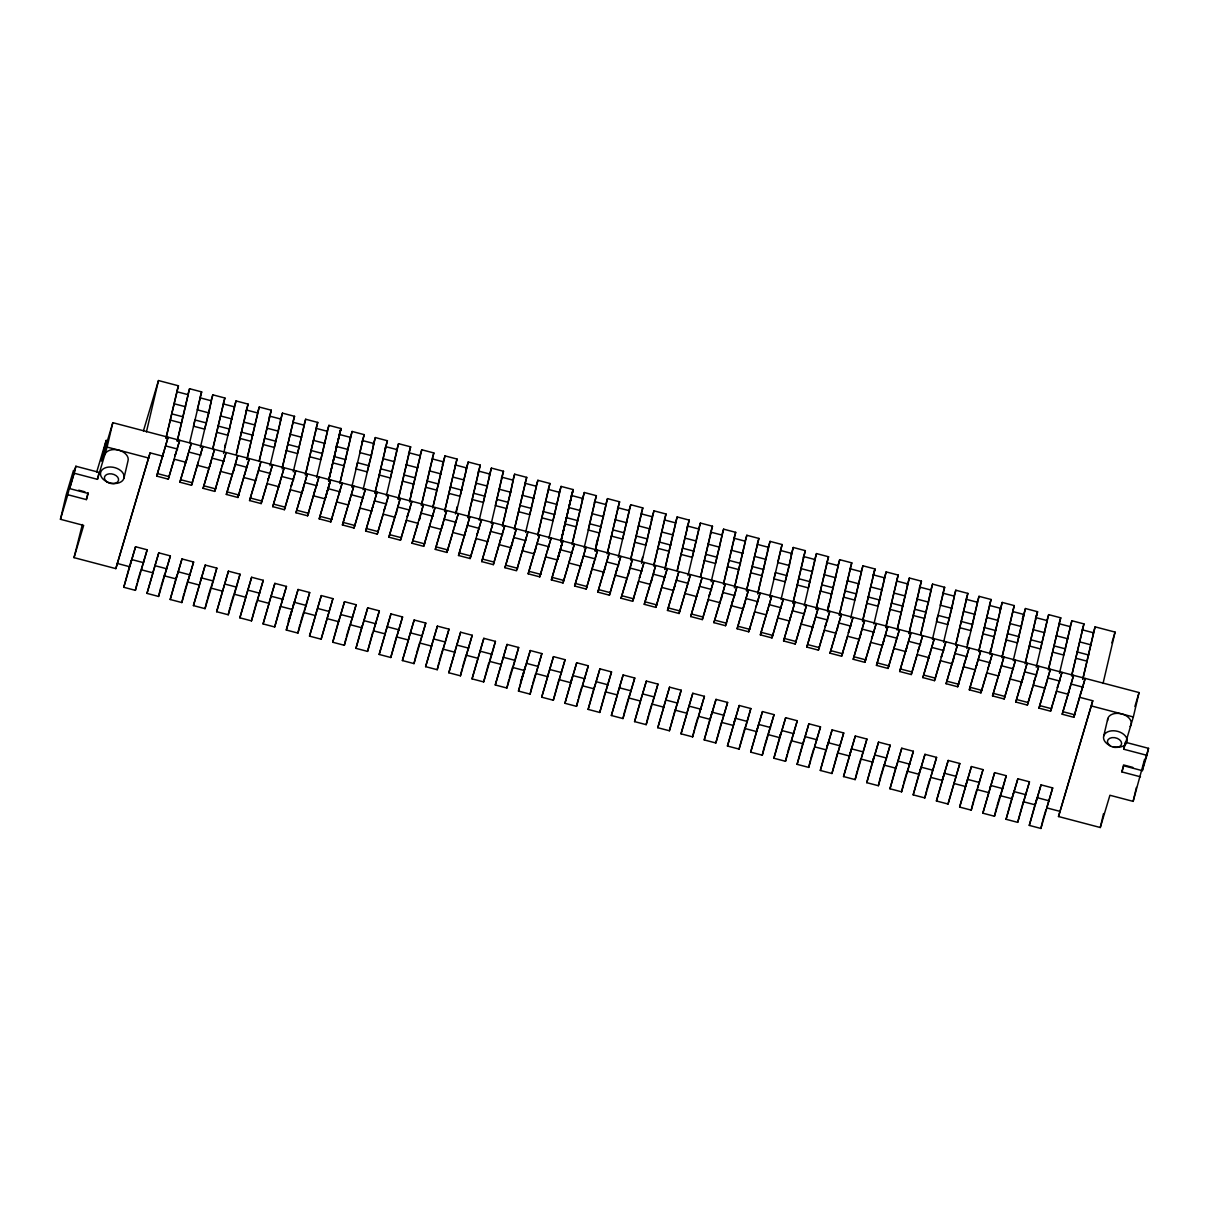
<?xml version="1.0" encoding="UTF-8"?>
<svg xmlns="http://www.w3.org/2000/svg" width="1209" height="1209" viewBox="0 0 1209 1209"><rect width="100%" height="100%" fill="white"/><g stroke="black" fill="none" stroke-linecap="round" stroke-linejoin="round"><path stroke-width="1.5" d="M246.832 459.586L257.698 412.979L246.545 410.047L236.541 453.012M303.58 426.278L305.681 419.251L317.755 422.425L305.529 474.563M409.775 500.496L420.218 455.733L409.08 452.801L398.214 499.393M466.115 469.016L468.215 461.989L480.29 465.163L468.064 517.301M489.328 475.122L491.428 468.095L503.503 471.268L491.277 523.406M535.768 487.333L537.869 480.305L549.944 483.479L537.718 535.617M589.599 523.739L588.239 530.01L599.377 532.942L605.966 504.576L594.828 501.644L589.599 523.739L601.221 526.792M634.665 542.221L645.818 545.153L652.407 516.787L641.269 513.855L630.826 558.634M698.817 528.318L700.404 523.044L712.479 526.232L700.661 576.602M722.045 534.423L723.617 529.164L735.692 532.338L723.466 584.461M791.17 554.493L793.27 547.481L805.345 550.654L793.119 602.777M953.705 597.231L955.805 590.219L967.88 593.392L955.654 645.515M177.164 441.27L188.045 394.663L176.892 391.731L165.996 437.87M208.87 412.889L211.258 400.768L200.12 397.837L197.263 409.836L208.87 412.889L204.669 429.135L193.516 426.203L194.891 419.946L206.497 422.999M212.829 448.312L224.889 398.003L212.814 394.829L211.243 400.088M216.743 432.308L227.881 435.24L234.47 406.874L223.333 403.942L212.89 448.72M257.668 412.299L259.255 407.04L271.315 410.214L263.169 444.519L274.322 447.451L280.911 419.085L269.773 416.153L259.27 460.523M282.483 466.629L294.543 416.319L282.468 413.146L280.367 420.173M286.397 450.625L297.535 453.556L304.139 425.19L292.986 422.258L282.12 468.865M309.61 456.73L320.763 459.662L327.352 431.296L316.214 428.379L305.333 474.971M340.122 482.179L350.565 437.401L339.427 434.484L328.561 481.076M371.405 455.627L373.793 443.507L362.64 440.59L359.798 452.574L371.405 455.627L367.188 471.873L356.05 468.941L357.426 462.684L369.032 465.737M374.971 492.819L387.409 440.741L375.334 437.567L373.249 444.595M379.263 475.046L390.416 477.978L397.005 449.612L385.867 446.695L374.986 493.287M433.003 506.616L443.446 461.838L432.293 458.906L421.397 505.03M444.625 511.135L457.062 459.057L445.003 455.884L442.373 464.664M448.917 493.378L460.07 496.294L466.659 467.943L455.521 465.012L444.64 511.603M472.145 499.483L483.283 502.4L489.887 474.049L478.734 471.117L467.868 517.709M510.712 492.259L513.1 480.154L501.947 477.223L495.358 505.589L506.511 508.505L510.712 492.259L499.105 489.207M514.278 529.451L526.731 477.374L514.656 474.2L512.556 481.227M518.585 511.694L529.723 514.626L536.312 486.26L525.174 483.328L514.732 528.106M541.798 517.8L552.936 520.731L559.54 492.365L548.387 489.433L537.945 534.212M572.31 543.249L582.753 498.471L571.615 495.539L560.931 541.723M607.145 553.873L619.597 501.811L607.523 498.622L605.951 503.896M611.452 536.116L622.605 539.048L629.194 510.682L618.041 507.75L607.598 552.528M664.754 569.484L675.635 522.893L664.482 519.961L653.585 566.084M677.191 570.421L689.251 520.127L677.176 516.938L675.604 522.212M681.105 554.432L692.258 557.364L698.847 528.998L687.694 526.066L677.252 570.844M704.333 560.538L715.471 563.47L722.06 535.103L710.922 532.172L700.479 576.95M734.407 587.801L745.288 541.209L734.135 538.277L723.692 583.055M746.467 590.506L758.904 538.443L746.83 535.27L744.744 542.282M757.635 593.906L768.501 547.314L757.363 544.382L746.482 590.989M789.341 565.525L791.714 553.42L780.576 550.488L777.719 562.472L789.341 565.525L785.125 581.786L773.987 578.854L775.347 572.582L786.968 575.635M797.199 584.96L808.337 587.891L814.942 559.525L803.789 556.593L792.923 603.2M816.12 608.822L828.558 556.76L816.483 553.586L814.398 560.598M827.712 610.409L838.154 565.631L827.016 562.699L816.135 609.306M837.61 566.704L839.711 559.691L851.786 562.865L843.64 597.17L854.778 600.102L861.382 571.736L850.229 568.804L839.333 614.928M862.546 621.033L874.999 568.971L862.924 565.797L860.823 572.809M866.853 603.276L878.006 606.208L884.595 577.842L873.442 574.91L862.576 621.517M885.774 627.139L898.227 575.076L886.152 571.902L884.051 578.915M897.365 628.725L907.808 583.947L896.67 581.015L885.789 627.622M908.987 633.244L921.439 581.181L909.364 578.008L907.264 585.02M920.593 634.831L931.036 590.052L919.883 587.121L909.017 633.728M951.861 608.263L954.249 596.158L943.111 593.226L940.254 605.21L951.861 608.263L947.66 624.524L936.507 621.592L937.882 615.321L949.488 618.373M959.734 627.698L970.872 630.63L977.461 602.263L966.323 599.332L955.881 644.11M978.64 651.56L991.093 599.498L979.018 596.324L976.917 603.336M990.247 653.147L1000.689 608.369L989.536 605.437L979.094 650.215M999.616 611.195L1002.231 602.43L1014.306 605.603L1006.16 639.909L1017.313 642.84L1023.902 614.474L1012.764 611.542L1001.868 657.666M1025.081 663.786L1037.534 611.709L1025.459 608.535L1022.315 619.053M1029.388 646.014L1040.526 648.946L1047.115 620.58L1035.977 617.648L1025.534 662.426M1048.294 669.892L1060.746 617.814L1048.671 614.64L1046.571 621.653M1052.601 652.119L1063.754 655.051L1070.343 626.685L1059.19 623.753L1048.747 668.532M1071.522 675.997L1083.974 623.92L1071.899 620.746L1070.313 626.005M1082.69 679.398L1093.556 632.791L1082.418 629.859L1071.975 674.637M328.531 480.608L340.983 428.53L328.908 425.356L326.808 432.384M560.719 541.662L573.157 489.585L561.082 486.411L558.996 493.438M328.727 480.547L340.983 428.53L338.883 435.557M560.916 541.617L573.157 489.585L571.056 496.612M60.45 519.296L66.178 494.889L73.522 470.316L67.795 494.723L60.45 519.296L83.663 525.401L74.021 557.636L115.822 568.623L150.097 452.861L162.641 456.156L168.051 437.31L156.671 476.104L168.278 479.157L179.657 440.363L175.063 455.717L175.471 453.979M69.638 488.587L75.865 466.251L99.078 472.356L97.445 479.338L74.217 473.233L69.638 488.587L88.212 493.468L86.368 499.604L67.795 494.723M74.217 473.233L75.865 466.251M86.368 499.604L88 492.637M74.021 557.636L82.363 524.51M97.445 479.338L107.087 447.088L112.815 422.682L1139.059 692.561L1133.332 716.967L1123.69 749.217L1146.918 755.323L1148.55 748.341L1125.337 742.235L1123.69 749.217M123.922 478.311A12.014 8.01 13.2 0 0 108.493 467.082A12.014 8.01 13.2 0 0 104.518 480.381A12.014 8.01 13.2 0 0 123.922 478.311L128.003 460.871A12.014 8.01 13.2 0 0 118.694 450.141A12.014 8.01 13.2 0 0 104.79 454.765M146.425 431.915L158.485 380.548L178.448 385.792L166.026 438.338M115.822 568.623L150.097 452.861M117.046 563.394L129.59 566.704L135.559 546.74L147.166 549.793L135.378 590.34L123.771 587.287L129.892 564.92M135.378 590.34L137.01 583.358M177.36 440.862L189.586 388.724L201.661 391.897L189.677 442.615M147.166 549.793L141.196 569.756L152.802 572.809L158.772 552.845L170.378 555.898L158.591 596.445L146.984 593.392L152.969 572.824M179.884 482.21L191.264 443.416L179.884 482.21L191.506 485.277L202.885 446.469L200.331 455.007M158.591 596.445L160.646 587.725M200.392 447.375L212.814 394.829M191.506 485.277L198.291 461.823M170.378 555.898L164.409 575.862L176.015 578.915L181.985 558.951L193.606 562.004L181.818 602.55L170.197 599.498L176.846 575.424M203.112 488.33L214.492 449.521L203.112 488.33L214.718 491.383L226.098 452.574L222.018 466.221M181.818 602.55L183.859 593.831M224.587 447.451L225.448 443.794M223.605 453.481L236.027 400.935L248.102 404.108L236.284 454.478M214.718 491.383L221.504 467.928M193.425 605.603L205.213 565.056L216.819 568.109L213.298 581.015L205.031 608.656L193.425 605.603L205.213 565.056M244.717 474.034L249.311 458.679L237.931 497.488L226.325 494.436L233.987 469.364M226.325 494.436L237.705 455.627L233.579 471.102M205.031 608.656L207.071 599.936M247.029 459.178L259.255 407.04M237.931 497.488L245.125 472.296M216.638 611.709L228.425 571.162L240.032 574.215L236.511 587.121L228.244 614.761L216.638 611.709L228.425 571.162M259.33 460.931L263.169 444.519M268.353 478.401L267.945 480.139L272.539 464.785L261.159 503.594L249.553 500.541L260.917 461.732L257.26 475.485M228.244 614.761L229.891 607.779M270.045 465.692L282.468 413.146M240.032 574.215L234.062 594.178L245.684 597.231L251.638 577.267L263.26 580.32L251.472 620.867L239.866 617.814L245.835 597.246M272.766 506.647L284.145 467.838L272.766 506.647L284.372 509.699L295.752 470.89L291.157 486.245L291.565 484.507M251.472 620.867L256.58 601.916M293.258 471.797L305.681 419.251M263.26 580.32L257.29 600.284L268.897 603.336L274.866 583.373L286.473 586.425L274.685 626.972L263.078 623.92L269.048 603.351M295.978 512.752L307.358 473.943L295.978 512.752L307.6 515.805L318.964 476.996L314.385 492.35M274.685 626.972L280.307 606.313M316.682 477.495L328.908 425.356M307.6 515.805L314.793 490.612M286.291 630.025L298.079 589.478L309.685 592.531L306.164 605.437L297.898 633.078L286.291 630.025L298.079 589.478M335.966 447.617L336.827 443.975M338.112 496.748L342.192 483.101L330.813 521.91L319.206 518.857L330.586 480.049L325.221 498.516M297.898 633.078L299.953 624.358M339.895 483.6L352.121 431.462L364.196 434.636L351.774 487.182M330.813 521.91L337.598 498.456M303.716 612.495L315.337 615.547L321.307 595.584L332.913 598.636L321.126 639.183L309.519 636.13L315.489 615.562M342.419 524.963L353.799 486.154L342.419 524.963L354.025 528.016L365.405 489.207L360.811 504.561L361.219 502.823M321.126 639.183L332.913 598.636M363.108 489.705L375.334 437.567M326.944 618.6L338.55 621.653L344.52 601.689L356.126 604.742L344.338 645.289L332.732 642.236L338.852 619.869M365.632 531.068L377.012 492.259L365.632 531.068L377.253 534.121L388.618 495.312L384.039 510.666L384.447 508.929M344.338 645.289L345.97 638.307M386.336 495.811L398.562 443.673L410.637 446.846L398.411 498.985M356.126 604.742L350.157 624.705L361.763 627.758L367.732 607.795L379.354 610.847L367.566 651.394L355.945 648.341L362.08 625.975M407.66 515.034L407.252 516.772L411.846 501.418L400.466 540.227L388.86 537.174L396.522 512.102M388.86 537.174L400.239 498.365L396.114 513.84M367.566 651.394L372.659 632.443M410.758 494.466L411.619 490.809M409.549 501.916L421.775 449.778L433.85 452.952L421.427 505.498M379.354 610.847L373.385 630.811L384.991 633.864L390.96 613.9L402.567 616.953L390.779 657.5L379.173 654.447L385.142 633.879M419.735 518.208L419.327 519.946L423.452 504.47L412.073 543.279L423.679 546.332L435.059 507.523L430.978 521.17M390.779 657.5L396.401 636.841M432.762 508.022L445.003 455.884M423.679 546.332L430.464 522.877M402.567 616.953L396.597 636.916L408.204 639.969L414.173 620.005L425.78 623.058L413.992 663.605L402.385 660.552L408.929 638.292M435.3 549.385L446.665 510.576L435.3 549.385L446.907 552.437L458.287 513.629L454.206 527.275M413.992 663.605L416.047 654.885M455.491 513.991L457.198 506.677M456.216 512.722L468.215 461.989M453.692 528.983L452.876 532.474L464.483 535.527L469.893 516.681L458.513 555.49L470.12 558.543L481.499 519.734L476.905 535.088L477.313 533.35M419.81 643.022L431.417 646.074L437.386 626.111L449.007 629.164L437.22 669.71L425.613 666.658L432.142 644.397M437.22 669.71L438.852 662.728M479.202 520.233L491.428 468.095M449.007 629.164L443.038 649.127L454.644 652.18L460.614 632.216L472.22 635.269L460.433 675.816L448.826 672.763L455.37 650.502M481.726 561.596L493.106 522.787L481.726 561.596L493.332 564.648L504.712 525.839L500.133 541.194M460.433 675.816L462.065 668.834M502.657 524.933L506.511 508.505M502.43 526.338L514.656 474.2M493.332 564.648L500.541 539.456M472.039 678.869L483.827 638.322L495.433 641.375L491.912 654.281L483.645 681.921L472.039 678.869L483.827 638.322M504.954 567.701L516.334 528.892L504.954 567.701L516.56 570.754L527.94 531.945L523.346 547.299M483.645 681.921L488.753 662.97M525.643 532.444L537.869 480.305M517.059 569.091L523.754 545.561M495.267 684.974L507.055 644.427L518.661 647.48L515.14 660.386L506.873 688.027L495.267 684.974L507.055 644.427M528.167 573.807L539.546 534.998L528.167 573.807L539.773 576.859L551.153 538.05L547.072 551.697M506.873 688.027L508.913 679.307M548.856 538.549L561.082 486.411M539.773 576.859L546.559 553.405M523.89 672.204L520.52 682.36L530.267 650.533L541.874 653.585L530.086 694.132L518.48 691.08L525.114 667.005M561.172 540.317L566.386 517.633L577.993 520.686M551.38 579.912L562.759 541.103L551.38 579.912L563.001 582.965L574.366 544.156L570.285 557.802M545.743 556.896L557.349 559.948L559.042 554.84L557.409 559.571M530.086 694.132L532.126 685.412M572.084 544.654L584.31 492.516L596.385 495.69L584.159 547.828M569.787 559.51L568.971 563.001L580.577 566.054L585.987 547.209L574.607 586.017L586.214 589.07L597.594 550.261L592.999 565.616M535.904 673.549L547.511 676.602L553.48 656.638L565.087 659.691L553.314 700.238L541.692 697.185L547.677 676.617M553.314 700.238L558.921 679.579M596.082 545.138L597.367 539.652M595.1 551.168L599.377 532.942M595.296 550.76L607.523 498.622M586.214 589.07L593.407 563.878M565.087 659.691L559.132 679.654L570.739 682.707L576.708 662.744L588.315 665.796L576.527 706.343L564.92 703.29L572.628 676.194M570.739 682.707L571.555 679.216M597.82 592.123L609.2 553.314L597.82 592.123L609.427 595.176L620.806 556.367L616.212 571.721M576.527 706.343L578.159 699.376M618.313 557.273L630.75 504.727L642.81 507.916L630.584 560.039M609.427 595.176L616.62 569.983M588.315 665.796L582.345 685.76L593.951 688.813L599.921 668.849L611.527 671.902L599.74 712.449L588.133 709.396L594.254 687.029M639.848 576.088L639.44 577.826L644.034 562.472L632.655 601.281L621.048 598.228L628.695 573.157M621.048 598.228L632.413 559.419L628.287 574.91M599.74 712.449L605.361 691.79M641.662 561.006L642.523 557.349M641.541 563.379L653.963 510.833L666.038 514.021L654.039 564.739M611.527 671.902L605.558 691.865L617.164 694.918L623.134 674.954L634.755 678.007L622.967 718.554L611.361 715.501L617.331 694.933M663.167 582.239L667.247 568.593L655.867 607.386L644.261 604.334L651.923 579.262M644.261 604.334L655.641 565.525L651.515 581.015M622.967 718.554L625.008 709.834M664.95 569.076L677.176 516.938M655.867 607.386L662.653 583.932M634.755 678.007L628.786 697.971L640.392 701.024L646.362 681.06L657.968 684.113L646.18 724.659L634.574 721.607L639.984 702.731M667.474 610.439L678.853 571.645L667.474 610.439L679.08 613.492L690.46 574.698L679.08 613.492M646.18 724.659L648.22 715.94M687.981 575.59L700.404 523.044M651.999 704.076L663.605 707.129L669.574 687.165L681.181 690.218L669.393 730.765L657.787 727.712L663.771 707.144M690.702 616.545L702.066 577.751L690.702 616.545L702.308 619.597L713.688 580.804L709.094 596.143L709.502 594.405M669.393 730.765L675.015 710.106M711.194 581.695L723.617 529.164M681.181 690.218L675.211 710.182L686.833 713.234L692.802 693.271L704.409 696.324L692.621 736.87L681.015 733.818L686.984 713.25M732.306 602.263L736.901 586.909L725.521 625.703L713.914 622.65L721.577 597.578M713.914 622.65L725.294 583.856L721.168 599.332M692.621 736.87L694.253 729.904M734.604 587.393L746.83 535.27M725.521 625.703L732.714 600.51M704.409 696.324L698.439 716.287L710.046 719.34L716.015 699.376L727.622 702.429L715.834 742.976L704.227 739.923L710.348 717.557M737.127 628.756L748.507 589.962L737.127 628.756L748.749 631.808L760.113 593.014L756.033 606.661M715.834 742.976L721.456 722.317M757.831 593.498L770.057 541.375L782.132 544.549L769.71 597.095M727.44 746.029L739.228 705.482L750.834 708.534L747.313 721.441L739.062 749.081L727.44 746.029L739.228 705.482M760.355 634.861L771.735 596.067L760.355 634.861L771.962 637.914L783.341 599.12L779.261 612.767M739.062 749.081L744.668 728.423M781.044 599.604L793.27 547.481M771.962 637.914L778.747 614.474M750.834 708.534L744.88 728.498L756.486 731.551L762.456 711.587L774.062 714.64L762.274 755.187L750.668 752.134L758.904 723.526M783.568 640.966L794.948 602.173L783.568 640.966L795.174 644.019L806.554 605.225L801.144 624.056L812.75 627.108L818.161 608.278L806.796 647.072L818.402 650.125L829.782 611.331L825.188 626.685L825.596 624.932M762.274 755.187L764.315 746.467M804.257 605.709L816.483 553.586M779.699 737.656L785.669 717.693L797.275 720.745L785.487 761.292L773.881 758.239L780.515 734.165L779.699 737.656L768.093 734.604M785.487 761.292L787.135 754.325M827.833 608.021L828.694 604.364M827.485 611.814L839.711 559.691M797.275 720.745L791.306 740.709L802.912 743.762L808.881 723.798L820.503 726.851L808.715 767.398L797.094 764.345L803.229 741.978M839.363 615.411L843.64 597.17M830.009 653.177L841.388 614.384L830.009 653.177L841.615 656.23L852.995 617.436L848.401 632.791L848.809 631.038M808.715 767.398L810.347 760.431M850.698 617.92L862.924 565.797M820.503 726.851L814.534 746.814L826.14 749.867L832.109 729.904L843.716 732.956L831.928 773.503L820.322 770.45L825.928 749.792M853.222 659.283L864.601 620.489L853.222 659.283L864.828 662.336L876.208 623.542L871.613 638.896L872.037 637.143M831.928 773.503L837.55 752.844M873.926 624.025L886.152 571.902M843.716 732.956L837.746 752.92L849.353 755.973L855.322 736.009L866.929 739.062L855.141 779.609L843.534 776.556L851.786 747.948M849.353 755.973L850.169 752.482M876.449 665.388L887.814 626.594L876.449 665.388L888.056 668.441L899.436 629.647L895.355 643.294M855.141 779.609L857.196 770.889M897.138 630.131L909.364 578.008M888.056 668.441L894.841 645.001M872.581 762.078L878.55 742.114L890.156 745.167L878.369 785.714L866.762 782.661L873.397 758.587L872.581 762.078L860.959 759.025M899.662 671.494L911.042 632.7L899.662 671.494L911.269 674.546L922.648 635.753L918.054 651.107L918.462 649.354M878.369 785.714L880.409 776.994M920.774 634.483L932.577 584.113L944.652 587.287L932.426 639.41M890.156 745.167L884.187 765.131L895.793 768.183L901.763 748.22L913.369 751.273L901.582 791.819L889.975 788.767L896.096 766.4M922.875 677.599L934.255 638.805L922.875 677.599L934.497 680.652L945.861 641.858L941.282 657.212L941.69 655.459M901.582 791.819L903.214 784.853M943.579 642.342L955.805 590.219M913.369 751.273L907.4 771.236L919.006 774.289L924.976 754.325L936.582 757.378L924.809 797.925L913.188 794.872L919.324 772.506M946.103 683.705L957.483 644.911L946.103 683.705L957.709 686.757L969.089 647.964L964.495 663.318M924.809 797.925L926.442 790.958M967.14 644.669L968.862 637.355M966.792 648.447L979.018 596.324M957.709 686.757L964.903 661.565M936.582 757.378L930.613 777.342L942.234 780.394L948.204 760.446L959.81 763.499L948.022 804.03L936.416 800.978L944.652 772.37M942.234 780.394L943.05 776.919M969.316 689.81L980.695 651.016L969.316 689.81L980.922 692.863L992.302 654.069L987.708 669.423L988.116 667.67M948.022 804.03L959.81 763.499M989.929 652.603L990.791 648.946M990.005 654.553L1002.231 602.43M953.841 783.447L965.447 786.5L971.416 766.551L983.023 769.604L971.235 810.136L959.629 807.083L967.88 778.475M1002.321 656.321L1006.16 639.909M992.529 695.916L1003.908 657.122L992.529 695.916L1004.15 698.968L1015.53 660.174L1011.434 673.821M971.235 810.136L973.29 801.431M1013.233 660.658L1025.459 608.535M1010.936 675.529L1010.119 679.005L1021.726 682.057L1027.136 663.227L1015.756 702.021L1027.363 705.074L1038.743 666.28L1034.148 681.634M982.841 813.189L994.629 772.657L1006.251 775.71L1002.714 788.616L994.463 816.241L982.841 813.189L994.629 772.657M994.463 816.241L996.503 807.536M1036.249 667.187L1048.671 614.64M1034.556 679.881L1033.332 685.11L1044.939 688.163L1050.349 669.333L1038.969 708.126L1050.576 711.179L1061.955 672.385L1057.361 687.74L1057.784 685.987M1006.251 775.71L1000.281 795.658L1011.888 798.711L1017.857 778.762L1029.464 781.815L1017.676 822.347L1006.069 819.294L1012.19 796.927M1017.676 822.347L1023.298 801.688M1059.477 673.292L1071.899 620.746M1029.464 781.815L1023.494 801.763L1035.1 804.816L1041.07 784.868L1052.676 787.92L1040.889 828.452L1029.282 825.399L1035.418 803.048M1062.197 714.232L1073.562 675.438L1062.197 714.232L1073.804 717.285L1085.183 678.491L1080.589 693.845M1040.889 828.452L1042.536 821.485M1082.886 678.974L1095.112 626.851L1115.076 632.095L1103.031 683.478M1073.804 717.285L1080.997 692.092M1144.575 759.373L1133.135 801.371L1109.922 795.265L1100.281 827.515L1058.495 816.528L1092.77 700.752L1079.773 697.336M1058.495 816.528L1092.77 700.752M1103.741 735.964L1107.822 718.539M1100.281 827.515L1103.545 813.566M1140.48 776.813L1121.907 771.931L1123.554 764.949L1132.833 767.398M1133.135 801.371L1136.415 787.437M1121.907 771.931L1123.75 765.781L1142.324 770.662L1143.956 763.695M162.308 457.334L163.457 452.665M185.536 463.44L187.546 457.153M209.127 467.989L210.774 463.259M278.402 487.862L280.428 481.575M301.63 493.967L303.64 487.68M348.056 506.178L348.827 503.065M371.284 512.284L372.04 509.17M441.315 529.043L442.947 524.313M464.15 536.705L464.921 533.592M510.591 548.916L512.616 542.629M534.197 553.465L535.829 548.735M603.457 573.338L605.482 567.051M673.504 590.098L675.136 585.368M742.779 609.971L744.789 603.684M812.433 628.287L813.189 625.189M858.874 640.498L860.884 634.211M882.464 645.062L884.096 640.317M905.692 651.167L907.324 646.422M928.527 658.829L929.283 655.716M951.74 664.935L953.765 658.633M998.558 675.589L1000.191 670.844M1021.393 683.251L1023.419 676.949M1067.834 695.462L1068.983 690.792M873.442 574.91L874.999 568.971L872.898 575.983M1035.977 617.648L1037.534 611.709L1035.433 618.721M558.634 556.578L562.759 541.103L557.349 559.948M123.771 587.287L135.559 546.74M146.984 593.392L158.772 552.845M170.197 599.498L181.985 558.951M239.866 617.814L251.638 577.267M263.078 623.92L274.866 583.373M309.519 636.13L321.307 595.584M332.732 642.236L344.52 601.689M355.945 648.341L367.732 607.795M379.173 654.447L390.96 613.9M402.385 660.552L414.173 620.005M425.613 666.658L437.386 626.111M448.826 672.763L460.614 632.216M518.48 691.08L530.267 650.533M541.692 697.185L553.48 656.638M564.92 703.29L576.708 662.744M588.133 709.396L599.921 668.849M611.361 715.501L623.134 674.954M634.574 721.607L646.362 681.06M657.787 727.712L669.574 687.165M681.015 733.818L692.802 693.271M704.227 739.923L716.015 699.376M750.668 752.134L762.456 711.587M773.881 758.239L785.669 717.693M797.094 764.345L808.881 723.798M820.322 770.45L832.109 729.904M843.534 776.556L855.322 736.009M866.762 782.661L878.55 742.114M889.975 788.767L901.763 748.22M913.188 794.872L924.976 754.325M936.416 800.978L948.204 760.446M959.629 807.083L971.416 766.551M1006.069 819.294L1017.857 778.762M1029.282 825.399L1041.07 784.868M340.983 428.53L336.57 446.469L348.177 449.521M573.157 489.585L568.759 507.523L580.365 510.576M96.66 472.16L106.241 440.152L101.329 461.067L112.815 422.682M143.433 430.872L158.485 380.548M176.877 391.051L178.448 385.792M156.671 476.104L162.641 456.156M188.015 393.983L189.586 388.724M137.418 581.62L140.486 571.389M168.278 479.157L174.247 459.208L185.854 462.261M200.09 397.156L201.661 391.897M161.145 586.017L164.726 574.079M223.317 403.262L224.889 398.003M234.455 406.194L236.027 400.935M184.373 592.123L187.939 580.184M193.606 562.004L187.637 581.967L199.243 585.02M246.001 411.136L248.102 404.108M207.585 598.228L210.653 587.997M216.819 568.109L210.85 588.073L222.456 591.125M269.229 417.241L271.315 410.214M249.553 500.541L256.792 477.207M230.299 606.041L233.352 595.81M261.159 503.594L267.129 483.63L278.735 486.683M292.971 421.593L294.543 416.319M284.372 509.699L290.341 489.736L301.948 492.788M316.184 427.699L317.755 422.425M286.473 586.425L280.503 606.389L292.11 609.442L288.346 621.305L291.717 611.149M319.206 518.857L330.586 480.049L325.176 498.894L313.554 495.841M350.021 438.489L352.121 431.462M300.467 622.65L303.519 612.419M304.215 610.832L309.685 592.531M362.096 441.663L364.196 434.636M354.025 528.016L359.995 508.052L371.601 511.105M385.308 447.768L387.409 440.741M384.991 449.612L385.867 446.695M396.461 450.7L398.562 443.673M346.394 636.569L349.446 626.338M377.253 534.121L383.223 514.157L394.829 517.21M408.536 453.874L410.637 446.846M419.674 456.806L421.775 449.778M400.466 540.227L406.436 520.263L418.042 523.316L412.073 543.279M432.278 458.226L433.85 452.952M442.57 464.755L443.446 461.838M454.977 466.085L457.062 459.057M416.546 653.177L419.614 642.946M420.309 641.359L425.78 623.058M446.907 552.437L452.378 534.136M478.19 472.19L480.29 465.163M458.513 555.49L464.483 535.527M439.26 660.991L442.826 649.052M470.12 558.543L476.089 538.579L487.695 541.632M501.403 478.296L503.503 471.268M462.473 667.096L466.054 655.157M472.22 635.269L466.251 655.233L477.857 658.285M524.63 484.401L526.731 477.374M495.433 641.375L489.464 661.338L501.085 664.391M548.372 488.753L549.944 483.479M509.427 677.599L512.48 667.368M513.19 665.781L518.661 647.48M582.209 499.544L584.31 492.516M532.64 683.705L535.708 673.473M536.403 671.887L541.874 653.585M563.001 582.965L568.472 564.663M594.284 502.717L596.385 495.69M574.607 586.017L580.577 566.054M617.497 508.823L619.597 501.811M628.65 511.755L630.75 504.727M578.567 697.623L581.635 687.392M641.238 513.175L642.81 507.916M651.334 519.613L653.963 510.833M651.53 519.704L652.407 516.787M632.655 601.281L638.624 581.317L650.23 584.37M664.466 519.281L666.038 514.021M625.521 708.126L629.088 696.188M687.15 527.139L689.251 520.127M648.734 714.232L651.802 704.001M652.497 702.414L657.968 684.113M710.378 533.245L712.479 526.232M702.308 619.597L708.278 599.634L719.884 602.687M733.591 539.35L735.692 532.338M694.661 728.15L697.729 717.919M757.333 543.702L758.904 538.443M767.428 550.14L770.057 541.375M727.622 702.429L721.652 722.393L733.259 725.445M748.749 631.808L754.718 611.845L766.325 614.897M780.561 549.808L782.132 544.549M803.244 557.666L805.345 550.654M764.829 744.759L774.062 714.64M795.174 644.019L800.645 625.718M826.472 563.772L828.558 556.76M806.796 647.072L812.75 627.108M787.543 752.572L790.595 742.341M818.402 650.125L824.372 630.161L835.978 633.214M849.685 569.877L851.786 562.865M810.755 758.678L813.808 748.447M841.615 656.23L847.585 636.266L859.191 639.319M864.828 662.336L870.797 642.372L882.419 645.425M896.64 580.335L898.227 575.076M857.695 769.196L860.763 758.95M861.458 757.363L866.929 739.062M919.339 588.194L921.439 581.181M930.477 591.125L932.577 584.113M880.923 775.301L883.975 765.055M911.269 674.546L916.739 656.245M942.552 594.299L944.652 587.287M903.622 783.1L907.203 771.161M934.497 680.652L940.451 660.688L952.072 663.741M965.779 600.405L967.88 593.392M926.85 789.205L929.902 778.974M989.521 604.757L991.093 599.498M999.813 611.286L1000.689 608.369M980.922 692.863L986.892 672.899L998.498 675.952M1012.734 610.862L1014.306 605.603M1022.602 618.857L1023.464 615.94M973.789 799.723L976.857 789.477M977.552 787.89L983.023 769.604M1004.15 698.968L1009.621 680.682M1015.756 702.021L1021.726 682.057M997.017 805.829L1000.07 795.582M1027.363 705.074L1032.834 686.788M1058.646 624.826L1060.746 617.814M1038.969 708.126L1044.939 688.163M1050.576 711.179L1056.545 691.216L1068.167 694.268M1081.874 630.932L1083.974 623.92M1093.012 633.864L1095.112 626.851M1042.944 819.747L1045.997 809.501M1052.676 787.92L1046.707 807.869L1059.719 811.299M1111.857 642.886L1115.076 632.095M1134.888 706.524L1139.059 692.561M1144.47 761.987L1148.55 748.341M1142.324 770.662L1146.918 755.323M130.406 563.213L131.479 560.175M200.588 580.018L201.661 576.98M292.926 605.951L294.543 601.402M710.862 715.849L712.479 711.315M734.075 721.954L735.692 717.421M826.956 746.376L828.558 741.842M919.822 770.813L920.895 767.775M990.02 787.603L991.093 784.581M1013.233 793.709L1014.306 790.686M1035.917 801.34L1036.99 798.303M349.205 501.508L350.081 499.891M372.417 507.614L373.294 505.997M465.299 532.036L466.175 530.419M581.393 562.563L582.27 560.946M697.487 593.09L698.349 591.473M767.141 611.422L768.017 609.789M790.354 617.527L791.23 615.895M813.581 623.632L814.443 622M836.794 629.738L837.671 628.106M929.661 654.16L930.537 652.528M976.101 666.371L976.978 664.738M1045.755 684.687L1046.631 683.07M174.051 403.73L185.657 406.783M220.476 415.941L232.098 418.994M243.704 422.047L255.311 425.1M266.917 428.152L278.523 431.205M290.145 434.258L301.751 437.31M313.358 440.363L324.964 443.416M383.011 458.679L394.618 461.732M406.224 464.785L417.846 467.838M429.452 470.89L441.058 473.943M452.665 476.996L464.271 480.049M475.893 483.101L487.499 486.154M522.318 495.312L533.925 498.365M545.546 501.418L557.153 504.47M591.972 513.629L603.593 516.681M615.2 519.734L626.806 522.787M638.412 525.839L650.019 528.892M661.64 531.945L673.247 534.998M684.853 538.05L696.46 541.103M708.066 544.156L719.672 547.209M731.294 550.261L742.9 553.314M754.507 556.367L766.113 559.419M800.947 568.578L812.554 571.63M824.16 574.683L835.767 577.736M847.373 580.788L858.994 583.841M870.601 586.894L882.207 589.947M893.814 592.999L905.42 596.052M917.042 599.105L928.648 602.158M963.467 611.316L975.089 614.368M986.695 617.421L998.302 620.489M1009.908 623.542L1021.514 626.594M1033.121 629.647L1044.742 632.7M1056.349 635.753L1067.955 638.805M1079.561 641.858L1091.168 644.911M171.678 413.841L183.284 416.893M218.119 426.052L229.725 429.104M241.332 432.157L252.938 435.21M264.544 438.262L276.151 441.315M287.772 444.368L299.379 447.421M310.985 450.473L322.591 453.526M345.819 459.632L334.198 456.579L332.838 462.835L343.976 465.767M380.639 468.79L392.245 471.842M403.851 474.895L415.473 477.948M427.079 481.001L438.686 484.053M450.292 487.106L461.898 490.159M473.52 493.212L485.126 496.264M496.733 499.317L508.339 502.37M519.946 505.422L531.567 508.475M543.173 511.528L554.78 514.581M612.827 529.844L624.433 532.897M636.04 535.95L647.646 539.002M659.268 542.055L670.874 545.108M682.481 548.161L694.087 551.213M705.693 554.266L717.315 557.319M728.921 560.371L740.528 563.424M752.134 566.477L763.74 569.53M798.575 578.688L810.181 581.741M821.788 584.793L833.394 587.846M845.015 590.899L856.622 593.951M868.228 597.004L879.835 600.057M891.441 603.11L903.047 606.162M914.669 609.215L926.275 612.268M961.095 621.426L972.716 624.494M984.322 627.547L995.929 630.599M1007.535 633.652L1019.142 636.705M1030.763 639.757L1042.37 642.81M1053.976 645.863L1065.582 648.916M1077.189 651.968L1088.795 655.021M170.303 420.097L181.441 423.029M239.956 438.414L251.109 441.345M402.491 481.152L413.629 484.084M425.704 487.272L436.857 490.189M565.011 523.905L576.164 526.837M657.892 548.327L669.03 551.259M727.546 566.643L738.684 569.575M750.759 572.749L761.912 575.68M820.412 591.065L831.565 593.997M890.081 609.381L901.219 612.313M913.294 615.487L924.432 618.419M982.947 633.803L994.085 636.735M1075.814 658.225L1086.967 661.157M166.011 446.03L177.617 449.083M189.224 452.136L200.83 455.188M212.436 458.241L224.058 461.294M235.664 464.347L247.271 467.399M258.877 470.452L270.484 473.505M282.105 476.558L293.711 479.61M305.318 482.663L316.924 485.716M328.531 488.768L340.137 491.821M351.759 494.874L363.365 497.927M374.971 500.979L386.578 504.032M398.184 507.085L409.806 510.138M421.412 513.19L433.018 516.243M444.625 519.296L456.231 522.348M467.853 525.401L479.459 528.454M491.066 531.507L502.672 534.559M514.278 537.612L525.885 540.665M537.506 543.718L549.113 546.77M560.719 549.823L572.325 552.876M583.932 555.928L595.553 558.981M607.16 562.034L618.766 565.087M630.373 568.139L641.979 571.192M653.585 574.245L665.207 577.298M676.813 580.35L688.42 583.403M700.026 586.456L711.633 589.508M723.254 592.561L734.86 595.614M746.467 598.667L758.073 601.719M769.68 604.772L781.301 607.825M792.908 610.877L804.514 613.93M816.12 616.983L827.727 620.036M839.333 623.088L850.955 626.141M862.561 629.194L874.167 632.247M885.774 635.299L897.38 638.352M909.002 641.405L920.608 644.457M932.215 647.51L943.821 650.563M955.427 653.616L967.034 656.683M978.655 659.736L990.262 662.789M1001.868 665.842L1013.474 668.894M1025.081 671.947L1036.702 675M1048.309 678.053L1059.915 681.105M1071.522 684.158L1083.128 687.211M197.475 465.314L209.081 468.367M220.688 471.419L232.294 474.472M243.901 477.525L255.522 480.577M336.782 501.947L348.388 504.999M429.648 526.368L441.255 529.421M499.302 544.685L510.923 547.737M522.53 550.79L534.136 553.843M592.183 569.107L603.79 572.159M615.396 575.212L627.003 578.265M661.837 587.423L673.443 590.476M685.05 593.528L696.671 596.581M731.49 605.739L743.097 608.792M777.931 617.95L789.537 621.003M894.025 648.477L905.632 651.53M917.238 654.583L928.844 657.636M963.679 666.794L975.285 669.846M107.087 447.088L148.873 458.09M1091.546 705.98L1133.332 716.967M157.744 473.671L169.351 476.724M180.957 479.777L192.563 482.829M204.185 485.882L215.791 488.935M227.398 491.987L239.004 495.04M250.611 498.093L262.232 501.146M273.838 504.198L285.445 507.251M297.051 510.304L308.658 513.357M320.264 516.409L331.886 519.462M343.492 522.515L355.098 525.567M366.705 528.62L378.311 531.673M389.933 534.726L401.539 537.778M413.146 540.831L424.752 543.884M436.358 546.936L447.965 549.989M459.586 553.042L471.193 556.095M482.799 559.147L494.405 562.2M506.012 565.253L517.633 568.306M529.24 571.358L540.846 574.411M552.453 577.464L564.059 580.516M575.68 583.569L587.287 586.622M598.893 589.675L610.5 592.727M622.106 595.78L633.712 598.833M645.334 601.886L656.94 604.938M668.547 607.991L680.153 611.044M691.76 614.096L703.381 617.149M714.987 620.202L726.594 623.255M738.2 626.307L749.807 629.36M761.413 632.413L773.035 635.466M784.641 638.518L796.247 641.571M807.854 644.624L819.46 647.676M831.082 650.729L842.688 653.782M854.295 656.835L865.901 659.887M877.507 662.94L889.129 665.993M900.735 669.045L912.342 672.098M923.948 675.151L935.554 678.204M947.161 681.256L958.782 684.309M970.389 687.362L981.995 690.415M993.602 693.467L1005.208 696.52M1016.829 699.573L1028.436 702.625M1040.042 705.678L1051.649 708.731M1063.255 711.784L1074.877 714.836M78.721 490.189L84.917 491.821M132.038 559.646L143.644 562.699M155.251 565.752L166.857 568.804M178.464 571.857L190.07 574.91M201.691 577.962L213.298 581.015M224.904 584.068L236.511 587.121M248.117 590.173L259.739 593.226M271.345 596.279L282.951 599.332M294.558 602.384L306.164 605.437M317.786 608.49L329.392 611.542M340.998 614.595L352.605 617.648M364.211 620.701L375.818 623.753M387.439 626.806L399.046 629.859M410.652 632.912L422.258 635.964M433.865 639.017L445.486 642.07M457.093 645.122L468.699 648.175M480.305 651.228L491.912 654.281M503.518 657.333L515.14 660.386M526.746 663.439L538.353 666.491M549.959 669.544L561.565 672.597M573.187 675.65L584.793 678.702M596.4 681.755L608.006 684.808M619.612 687.861L631.234 690.913M642.84 693.966L654.447 697.019M666.053 700.071L677.66 703.124M689.266 706.177L700.888 709.23M712.494 712.282L724.1 715.335M735.707 718.388L747.313 721.441M758.935 724.493L770.541 727.546M782.147 730.599L793.754 733.651M805.36 736.704L816.982 739.757M828.588 742.81L840.195 745.862M851.801 748.915L863.407 751.968M875.014 755.02L886.635 758.073M898.242 761.126L909.848 764.194M921.454 767.247L933.061 770.299M944.682 773.352L956.289 776.405M967.895 779.457L979.502 782.51M991.108 785.563L1002.714 788.616M1014.336 791.668L1025.942 794.721M1037.549 797.774L1049.155 800.826M512.692 667.444L524.298 670.496M977.053 789.553L988.66 792.605M1110.119 745.651A12.014 8.01 13.2 0 1 1107.928 731.747A12.014 8.01 13.2 0 1 1126.833 738.548A12.014 8.01 13.2 0 1 1113.051 746.694M1107.625 720.624A12.014 8.01 13.2 0 1 1121.725 713.914A12.014 8.01 13.2 0 1 1130.052 726.533M1109.847 745.59L1107.807 743.233A7.209 4.806 13.2 0 1 1114.668 737.656A7.209 4.806 13.2 0 1 1121.151 745.107A7.209 4.806 13.2 0 1 1109.847 745.59M106.815 481.817A7.209 4.806 13.2 0 0 118.452 480.577A7.209 4.806 13.2 0 0 109.203 473.837A7.209 4.806 13.2 0 0 106.815 481.817"/></g></svg>
